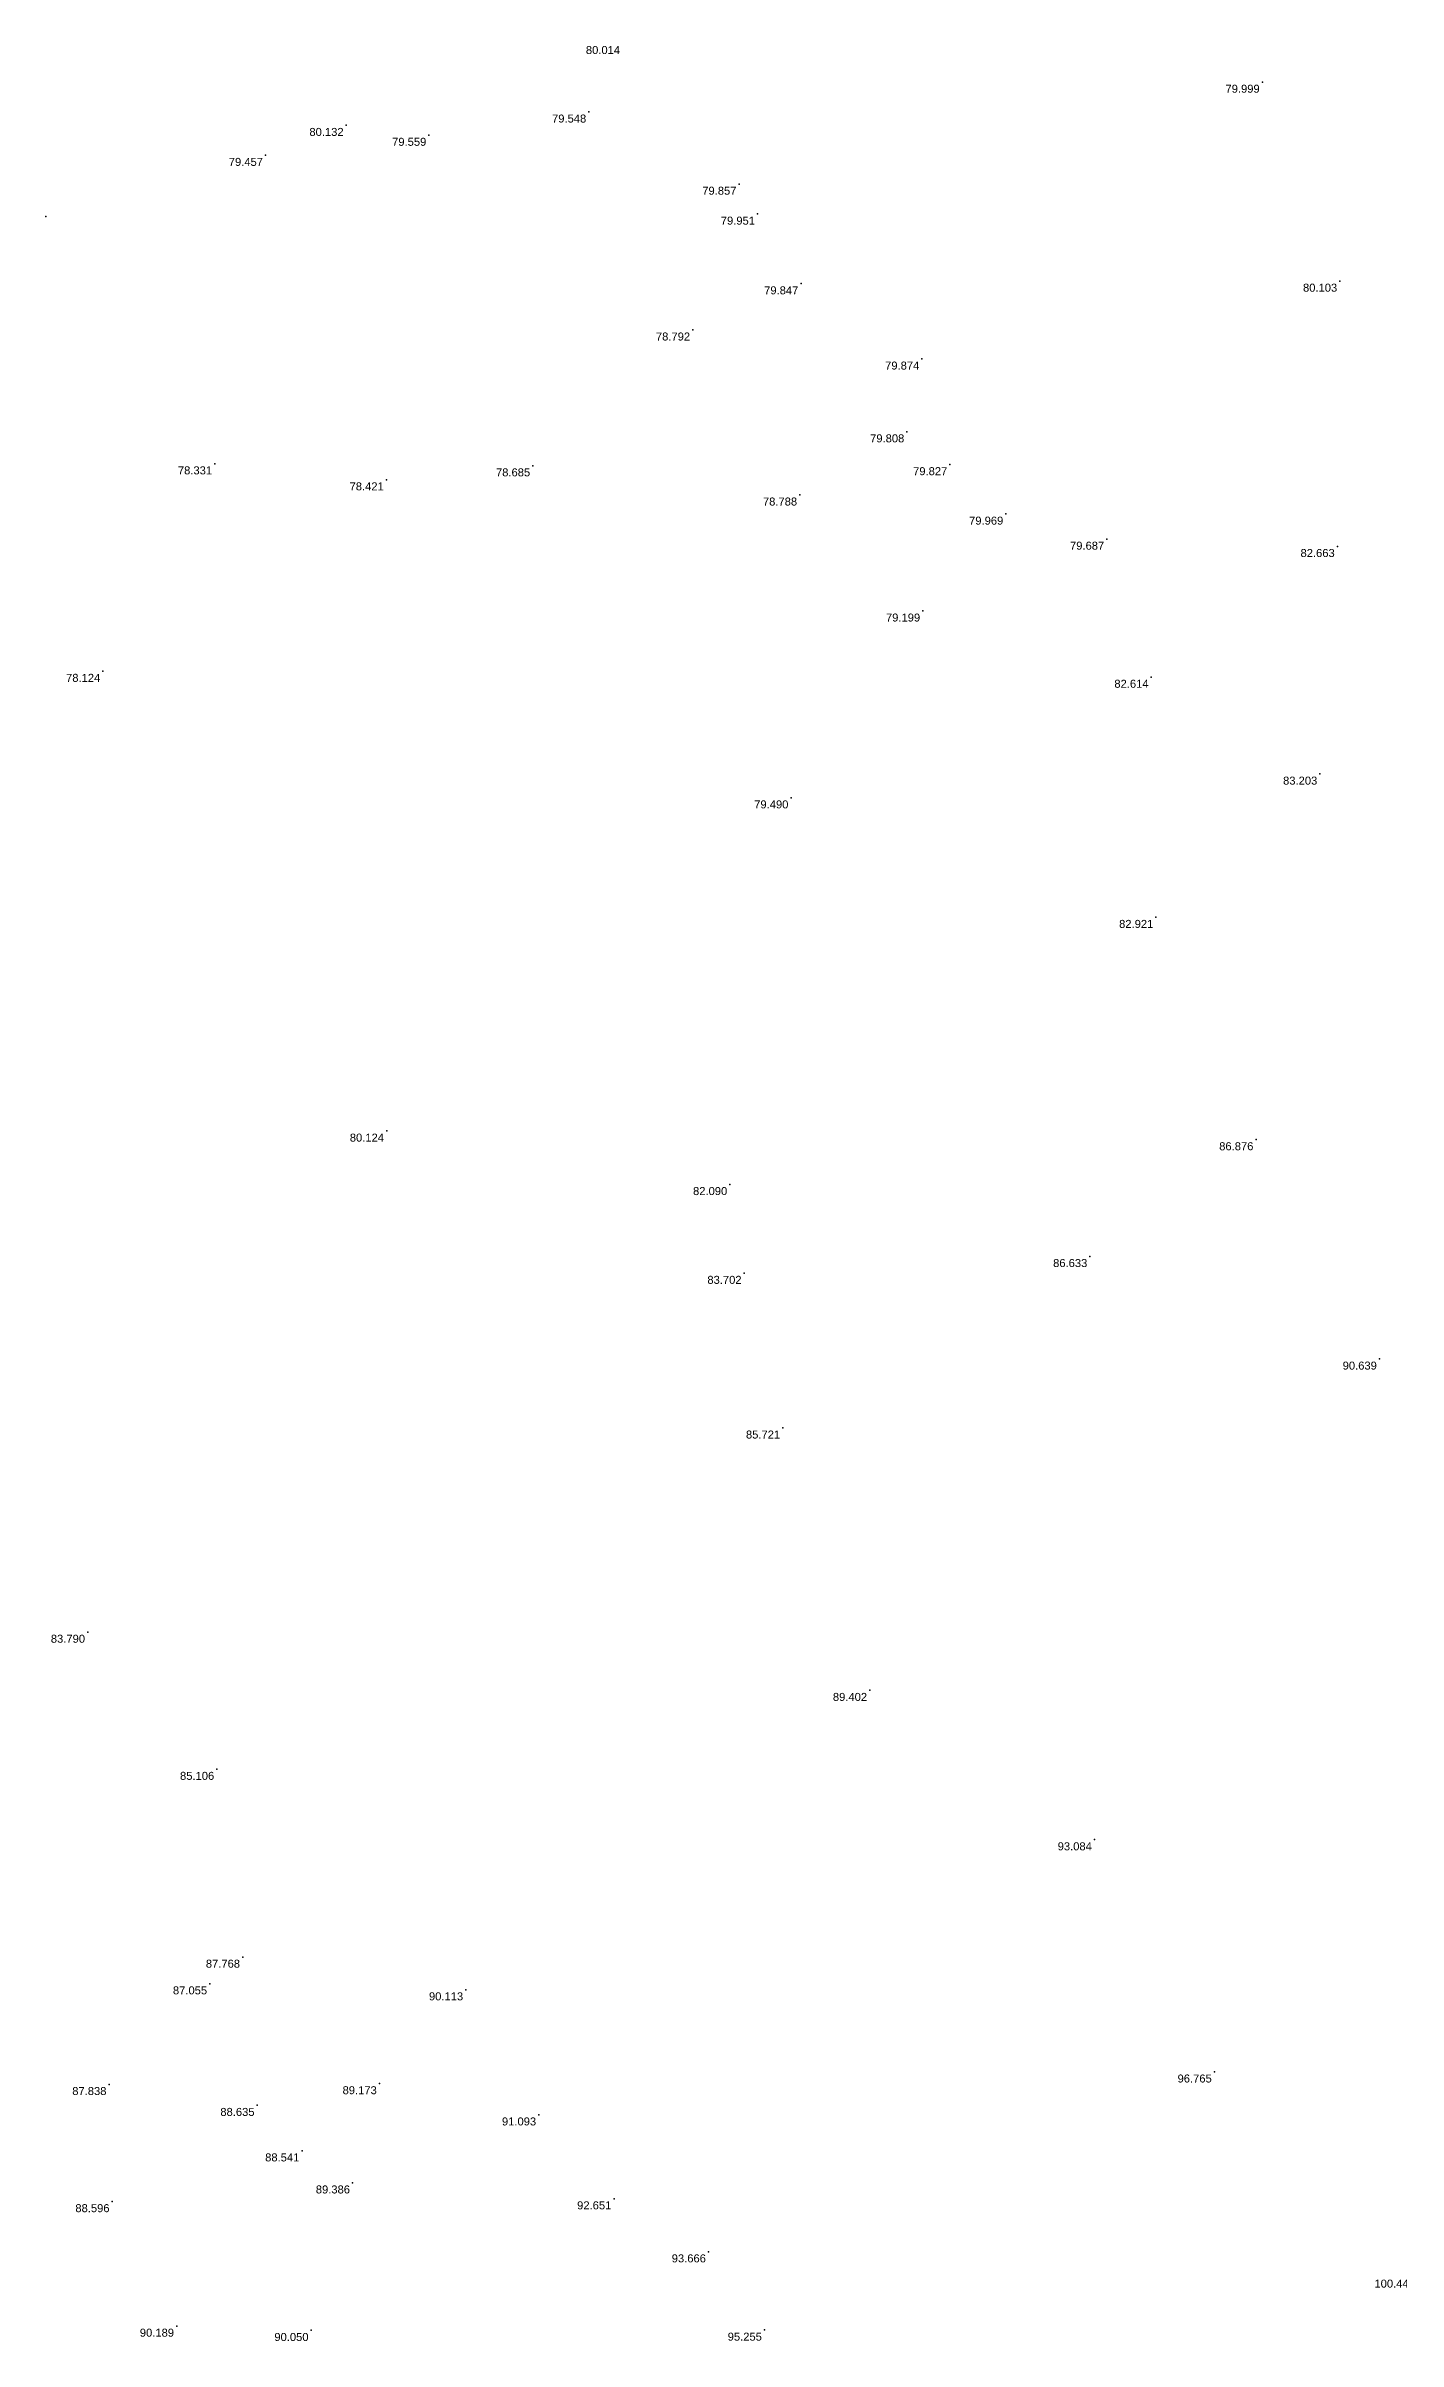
# Model space of a CAD drawing. Header units: millimetres. Extents: x 706139 to 707011, y 753722 to 954403.
# Drawn here: x 706568.1 to 706618.8, y 954113.4 to 954199.5 of the extents above; entities that cross this region are included whole.
import ezdxf
from ezdxf.enums import TextEntityAlignment as Align

# ---------------------------------------------------------------- set-up
doc = ezdxf.new("R2010")
doc.units = ezdxf.units.MM
doc.linetypes.add('SOLID_LINE', pattern=[0])
doc.layers.add('Height', color=7, linetype='Continuous')
doc.styles.get("Standard").update_dxf_attribs({"font": 'arial.ttf'})

msp = doc.modelspace()

# ---------------------------------------------------------------- linework, layer by layer
at = {"color": 0, "linetype": 'SOLID_LINE'}
for p in [(706613.6731, 954198.1387, 79.9989), (706613.6731, 954198.1387, 79.9989), (706588.4291, 954197.021, 79.5478), (706579.3338, 954196.5192, 80.1315), (706579.3338, 954196.5192, 80.1315), (706582.4339, 954196.1492, 79.5586), (706576.3106, 954195.3956, 79.4569), (706594.0603, 954194.315, 79.8574), (706568.0748, 954193.0968, 78.981), (706594.7537, 954193.192, 79.9507), (706596.3798, 954190.5802, 79.8472), (706616.5791, 954190.679, 80.1032), (706616.5791, 954190.679, 80.1032), (706592.3224, 954188.8487, 78.7916), (706600.9146, 954187.759, 79.8739), (706600.3516, 954185.0301, 79.8085), (706574.4044, 954183.8297, 78.3308), (706580.8398, 954183.23, 78.4207), (706586.3274, 954183.7552, 78.6845), (706601.9631, 954183.799, 79.8266), (706596.3342, 954182.6617, 78.7881), (706604.0615, 954181.9447, 79.9694), (706607.8455, 954181.0058, 79.6869), (706607.8455, 954181.0058, 79.6869), (706616.486, 954180.731, 82.663), (706600.9459, 954178.3118, 79.1991), (706570.2124, 954176.051, 78.124), (706609.5075, 954175.829, 82.6137), (706615.8324, 954172.1975, 83.2027), (706596.0066, 954171.3067, 79.4904), (706609.6854, 954166.8256, 82.9212), (706580.8484, 954158.8129, 80.1241), (706613.4375, 954158.4894, 86.8764), (706593.7148, 954156.8094, 82.0896), (706607.2115, 954154.1101, 86.6331), (706594.2512, 954153.4802, 83.7024), (706618.065, 954150.265, 90.639), (706595.698, 954147.6806, 85.7207), (706569.6409, 954140.0247, 83.7897), (706569.6409, 954140.0247, 83.7897), (706569.6409, 954140.0247, 83.7897), (706598.957, 954137.843, 89.402), (706574.4835, 954134.884, 85.1062), (706607.382, 954132.242, 93.084), (706575.4511, 954127.8414, 87.7677), (706574.2174, 954126.841, 87.0555), (706574.2174, 954126.841, 87.0555), (706574.2174, 954126.841, 87.0555), (706583.8146, 954126.6172, 90.1126), (706583.8146, 954126.6172, 90.1126), (706583.8146, 954126.6172, 90.1126), (706570.4438, 954123.0668, 87.8381), (706580.5777, 954123.097, 89.1727), (706580.5777, 954123.097, 89.1727), (706580.5777, 954123.097, 89.1727), (706611.877, 954123.536, 96.765), (706575.995, 954122.2838, 88.6355), (706586.5508, 954121.927, 91.0931), (706586.5508, 954121.927, 91.0931), (706586.5508, 954121.927, 91.0931), (706577.6751, 954120.578, 88.5413), (706577.6751, 954120.578, 88.5413), (706577.6751, 954120.578, 88.5413), (706579.5735, 954119.3766, 89.386), (706570.56, 954118.675, 88.5955), (706589.3698, 954118.7813, 92.6514), (706589.3698, 954118.7813, 92.6514), (706589.3698, 954118.7813, 92.6514), (706592.9153, 954116.7928, 93.6663), (706592.9153, 954116.7928, 93.6663), (706592.9153, 954116.7928, 93.6663), (706572.9776, 954114.0065, 90.1886), (706572.9776, 954114.0065, 90.1886), (706572.9776, 954114.0065, 90.1886), (706578.0197, 954113.8456, 90.0498), (706578.0197, 954113.8456, 90.0498), (706578.0197, 954113.8456, 90.0498), (706595.0134, 954113.8579, 95.2549), (706595.0134, 954113.8579, 95.2549), (706595.0134, 954113.8579, 95.2549)]:
    msp.add_point(p, dxfattribs=at)

# ---------------------------------------------------------------- texts
at = {"layer": 'Height', "color": 4, "linetype": 'SOLID_LINE'}
for s, p in [('80.014', (706589.5973, 954199.4897, 80.0145)), ('79.999', (706613.5731, 954198.0387, 79.9989)), ('79.999', (706613.5731, 954198.0387, 79.9989)), ('79.548', (706588.3291, 954196.921, 79.5478)), ('80.132', (706579.2338, 954196.4192, 80.1315)), ('80.132', (706579.2338, 954196.4192, 80.1315)), ('79.559', (706582.3339, 954196.0492, 79.5586)), ('79.457', (706576.2106, 954195.2956, 79.4569)), ('79.857', (706593.9603, 954194.215, 79.8574)), ('79.951', (706594.6537, 954193.092, 79.9507)), ('79.847', (706596.2798, 954190.4802, 79.8472)), ('80.103', (706616.4791, 954190.579, 80.1032)), ('80.103', (706616.4791, 954190.579, 80.1032)), ('78.792', (706592.2224, 954188.7487, 78.7916)), ('79.874', (706600.8146, 954187.659, 79.8739)), ('79.808', (706600.2516, 954184.9301, 79.8085)), ('78.331', (706574.3044, 954183.7297, 78.3308)), ('78.421', (706580.7398, 954183.13, 78.4207)), ('78.685', (706586.2274, 954183.6552, 78.6845)), ('79.827', (706601.8631, 954183.699, 79.8266)), ('78.788', (706596.2342, 954182.5617, 78.7881)), ('79.969', (706603.9615, 954181.8447, 79.9694)), ('79.687', (706607.7455, 954180.9058, 79.6869)), ('79.687', (706607.7455, 954180.9058, 79.6869)), ('82.663', (706616.386, 954180.631, 82.663)), ('79.199', (706600.8459, 954178.2118, 79.1991)), ('78.124', (706570.1124, 954175.951, 78.124)), ('82.614', (706609.4075, 954175.729, 82.6137)), ('83.203', (706615.7324, 954172.0975, 83.2027)), ('79.490', (706595.9066, 954171.2067, 79.4904)), ('82.921', (706609.5854, 954166.7256, 82.9212)), ('80.124', (706580.7484, 954158.7129, 80.1241)), ('86.876', (706613.3375, 954158.3894, 86.8764)), ('82.090', (706593.6148, 954156.7094, 82.0896)), ('86.633', (706607.1115, 954154.0101, 86.6331)), ('83.702', (706594.1512, 954153.3802, 83.7024)), ('90.639', (706617.965, 954150.165, 90.639)), ('85.721', (706595.598, 954147.5806, 85.7207)), ('83.790', (706569.5409, 954139.9247, 83.7897)), ('83.790', (706569.5409, 954139.9247, 83.7897)), ('83.790', (706569.5409, 954139.9247, 83.7897)), ('89.402', (706598.857, 954137.743, 89.402)), ('85.106', (706574.3835, 954134.784, 85.1062)), ('93.084', (706607.282, 954132.142, 93.084)), ('87.768', (706575.3511, 954127.7414, 87.7677)), ('87.055', (706574.1174, 954126.741, 87.0555)), ('87.055', (706574.1174, 954126.741, 87.0555)), ('87.055', (706574.1174, 954126.741, 87.0555)), ('90.113', (706583.7146, 954126.5172, 90.1126)), ('90.113', (706583.7146, 954126.5172, 90.1126)), ('90.113', (706583.7146, 954126.5172, 90.1126)), ('87.838', (706570.3438, 954122.9668, 87.8381)), ('89.173', (706580.4777, 954122.997, 89.1727)), ('89.173', (706580.4777, 954122.997, 89.1727)), ('89.173', (706580.4777, 954122.997, 89.1727)), ('96.765', (706611.777, 954123.436, 96.765)), ('88.635', (706575.895, 954122.1838, 88.6355)), ('91.093', (706586.4508, 954121.827, 91.0931)), ('91.093', (706586.4508, 954121.827, 91.0931)), ('91.093', (706586.4508, 954121.827, 91.0931)), ('88.541', (706577.5751, 954120.478, 88.5413)), ('88.541', (706577.5751, 954120.478, 88.5413)), ('88.541', (706577.5751, 954120.478, 88.5413)), ('88.596', (706570.46, 954118.575, 88.5955)), ('89.386', (706579.4735, 954119.2766, 89.386)), ('92.651', (706589.2698, 954118.6813, 92.6514)), ('92.651', (706589.2698, 954118.6813, 92.6514)), ('92.651', (706589.2698, 954118.6813, 92.6514)), ('93.666', (706592.8153, 954116.6928, 93.6663)), ('93.666', (706592.8153, 954116.6928, 93.6663)), ('93.666', (706592.8153, 954116.6928, 93.6663)), ('100.447', (706619.391, 954115.746, 100.447)), ('90.189', (706572.8776, 954113.9065, 90.1886)), ('90.189', (706572.8776, 954113.9065, 90.1886)), ('90.189', (706572.8776, 954113.9065, 90.1886)), ('90.050', (706577.9197, 954113.7456, 90.0498)), ('90.050', (706577.9197, 954113.7456, 90.0498)), ('90.050', (706577.9197, 954113.7456, 90.0498)), ('95.255', (706594.9134, 954113.7579, 95.2549)), ('95.255', (706594.9134, 954113.7579, 95.2549)), ('95.255', (706594.9134, 954113.7579, 95.2549))]:
    msp.add_text(s, height=0.3, dxfattribs=at).set_placement(p, align=Align.TOP_RIGHT)

doc.saveas('drawing.dxf')
